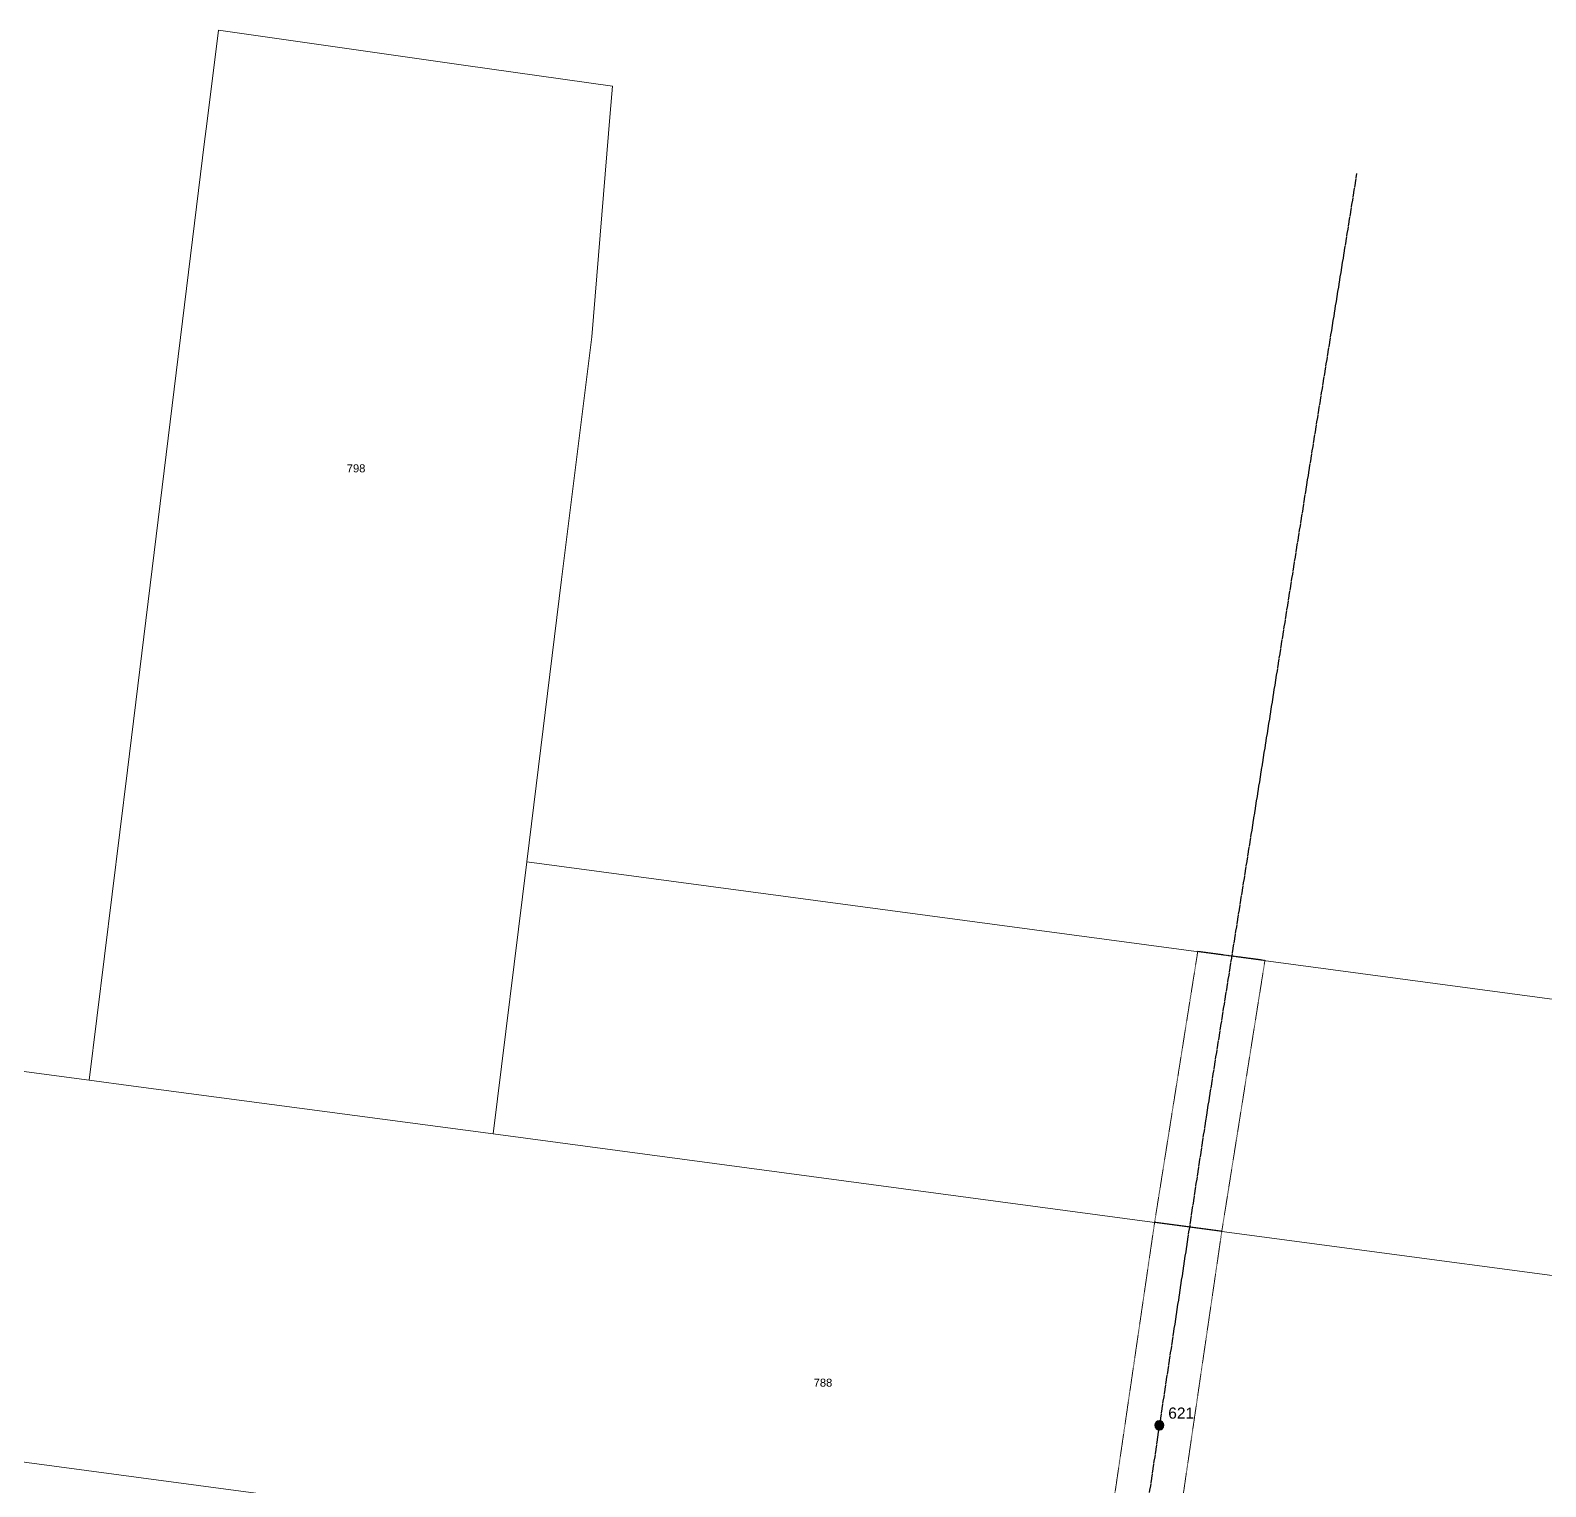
# Model space of a CAD drawing. Header units: metres. Extents: x 315515 to 317824, y 6273486 to 6276226.
# Drawn here: x 316103.5 to 316444.4, y 6275622.9 to 6275950.4 of the extents above; entities that cross this region are included whole.
import ezdxf
from ezdxf.enums import TextEntityAlignment as Align

# ---------------------------------------------------------------- set-up
doc = ezdxf.new("R2010")
doc.units = ezdxf.units.M
for name, pattern in [('Cable Exist OH', [1, 1, 0]), ('HIDDEN', [0.375, 0.25, -0.125]), ('HIDDEN2', [0.1875, 0.125, -0.0625])]:
    doc.linetypes.add(name, pattern=pattern)
doc.layers.get('0').update_dxf_attribs({"color": 6})
doc.layers.add('Cadastre Land Parcels_SP_EXT', color=7, linetype='Continuous', lineweight=5)
doc.layers.add('Cadastre Other Property_SP_EXT', color=9, linetype='HIDDEN', lineweight=5)
doc.layers.add('Mains_HV_EXT', color=1, linetype='Continuous')
doc.layers.add('SupportsOH_SP_TR_HV_LV_SL_EXT', color=7, linetype='Continuous')
doc.styles.add('POLE_LABEL', font='arial.ttf')
doc.styles.get("Standard").update_dxf_attribs({"font": 'arial.ttf'})

# ---------------------------------------------------------------- blocks, each defined once
blk = doc.blocks.new('POLE_EXT')
blk.add_hatch(color=256).paths.add_polyline_path([(-1, 0, 1), (1, 0, 1)])
blk.add_lwpolyline([(-1, 0, 1), (1, 0, 1)], format="xyb", close=True)
for tag, height, flags, p in [('pNumber', 2.5, 8, (-17.84, 2.07)), ('OWNED_BY', 0.2, 9, (1.35, -0.4)), ('SPECIAL_USE', 0.2, 9, (1.35, -0.8)), ('STATE', 0.2, 9, (1.35, -1)), ('cLV', 0.2, 9, (1.35, -1.4)), ('hDepth', 0.2, 9, (1.35, -1.6)), ('hDia', 0.2, 9, (1.35, -1.8)), ('cHV', 0.2, 9, (1.35, -2)), ('cLinedev', 0.2, 9, (1.35, -3.4)), ('PARENT', 0.2, 9, (1.35, -0.6)), ('USAGE', 0.2, 9, (1.35, -1.2)), ('LBRACKET', 0.2, 9, (1.35, -2.2)), ('LExisting', 0.2, 9, (1.35, -2.4)), ('LANTNUMBER', 0.2, 9, (1.35, -2.6)), ('LOther', 0.2, 9, (1.35, -2.8)), ('LRemove', 0.2, 9, (1.35, -3)), ('LEGEND', 0.2, 9, (1.35, -3.2)), ('pExisting', 0.2, 9, (1.35, -3.8)), ('pFooting', 0.2, 9, (1.35, -4.4)), ('pNew', 0.2, 9, (1.35, -4.6)), ('pRelocate', 0.2, 9, (1.35, -5)), ('pRemove', 0.2, 9, (1.35, -5.2)), ('pReplace', 0.2, 9, (1.35, -5.4)), ('pStay', 0.2, 9, (1.35, -5.6)), ('pType', 0.2, 9, (1.35, -5.8)), ('cspan', 0.2, 9, (1.35, -6)), ('STREETNAME', 0.2, 9, (1.35, -6.2)), ('SUBURB', 0.2, 9, (1.35, -6.4)), ('LOCATION', 0.2, 9, (1.35, -3.6)), ('PFNUMBER', 0.2, 9, (1.35, -4)), ('NEWPFNUMBER', 0.2, 9, (1.35, -4.2)), ('NOTES', 0.2, 9, (1.35, -6.6)), ('MAINTAINED_BY', 0.2, 9, (1.36, -6.81)), ('OPERATED_BY', 0.2, 9, (1.36, -7.01))]:
    blk.add_attdef(tag, text='', height=height, dxfattribs=dict(flags=flags)).set_placement(p, align=Align.MIDDLE_LEFT)
at = {"style": 'POLE_LABEL'}
for tag, height, flags, p in [('STRUCTURE_PLANT_NUMBER', 0.2, 9, (1.35, 0.03)), ('ASSET_NUM', 2.5, 8, (2, 2)), ('STREET_CODE', 0.2, 9, (1.35, -0.2))]:
    blk.add_attdef(tag, text='', height=height, dxfattribs=dict(at, flags=flags)).set_placement(p, align=Align.MIDDLE_LEFT)
at = {"flags": 1}
blk.add_attdef('Z', (1.35, -7.33), '', height=0.2, dxfattribs=at)

msp = doc.modelspace()

# ---------------------------------------------------------------- linework, layer by layer
at = {"layer": 'Cadastre Land Parcels_SP_EXT', "linetype": 'Continuous'}
for points in [[(316234.489, 6275937.797), (316200.968, 6275942.556), (316145.809, 6275950.386), (316143.216, 6275929.342), (316143.213, 6275929.323), (316142.699, 6275925.352), (316131.354, 6275832.981), (316125.331, 6275784.045), (316116.751, 6275714.328), (316126.705, 6275713.003), (316207.643, 6275702.237), (316215.199, 6275763.393), (316223.005, 6275826.882), (316229.805, 6275881.495), (316233.967, 6275931.777), (316234.489, 6275937.797)], [(316460.408, 6275730.608), (316215.199, 6275763.393), (316207.643, 6275702.237), (316371.526, 6275680.284), (316481.855, 6275665.588), (316480.12, 6275652.61), (316550.027, 6275643.14), (316583.749, 6275638.602), (316585.975, 6275668.72), (316586.076, 6275678.427), (316456.111, 6275693.618), (316460.408, 6275730.608)], [(316116.751, 6275714.328), (315873.748, 6275746.654), (315861.931, 6275664.093), (316045.043, 6275636.098), (316128.409, 6275624.936), (316154.244, 6275621.479), (316303.68, 6275601.487), (316358.887, 6275594.09), (316573.768, 6275565.325), (316574.937, 6275571.304), (316545.726, 6275575.213), (316550.027, 6275643.14), (316480.12, 6275652.61), (316481.855, 6275665.588), (316371.526, 6275680.284), (316207.643, 6275702.237), (316126.705, 6275713.003), (316116.751, 6275714.328)], [(316154.244, 6275621.479), (316128.409, 6275624.936), (316045.043, 6275636.098), (316037.501, 6275581.832), (316030.831, 6275533.498), (316023.192, 6275478.678), (316112.573, 6275466.139), (316331.401, 6275435.537), (316334.541, 6275431.573), (316345.796, 6275417.153), (316359.95, 6275419.171), (316441.607, 6275419.788), (316534.146, 6275412.85), (316535.822, 6275418.742), (316441.832, 6275425.848), (316359.492, 6275425.284), (316348.371, 6275423.663), (316334.624, 6275441.205), (316133.005, 6275469.356), (316154.244, 6275621.479)]]:
    msp.add_lwpolyline(points, close=True, dxfattribs=at)
at = {"layer": 'Cadastre Other Property_SP_EXT', "linetype": 'HIDDEN2'}
for points in [[(316371.525, 6275680.374), (316381.231, 6275741.284), (316366.12, 6275743.304), (316356.414, 6275682.398), (316371.525, 6275680.374)], [(316358.885, 6275594.18), (316371.525, 6275680.374), (316356.414, 6275682.398), (316343.778, 6275596.204), (316358.885, 6275594.18)]]:
    msp.add_lwpolyline(points, close=True, dxfattribs=at)
at = {"layer": 'Mains_HV_EXT', "linetype": 'Cable Exist OH'}
msp.add_lwpolyline([(316401.857, 6275918.178), (316390.58, 6275848.206), (316367.931, 6275705.659), (316357.472, 6275636.712), (316338.816, 6275512.024)], dxfattribs=at)

# ---------------------------------------------------------------- block references
at = {"layer": 'SupportsOH_SP_TR_HV_LV_SL_EXT'}
ref = msp.add_blockref('POLE_EXT', (316357.472, 6275636.712), dxfattribs=at)
ref.add_attrib('ASSET_NUM', '621', dxfattribs={"layer": '0', "height": 2.5, "style": 'POLE_LABEL'}).set_placement((316359.472, 6275637.462), align=Align.BOTTOM_LEFT)

# ---------------------------------------------------------------- texts
at = {"layer": 'Cadastre Land Parcels_SP_EXT'}
for s, p in [('798', (316174.677, 6275850.993)), ('788', (316279.706, 6275645.404))]:
    msp.add_text(s, height=1.8, dxfattribs=at).set_placement(p)

doc.saveas('drawing.dxf')
